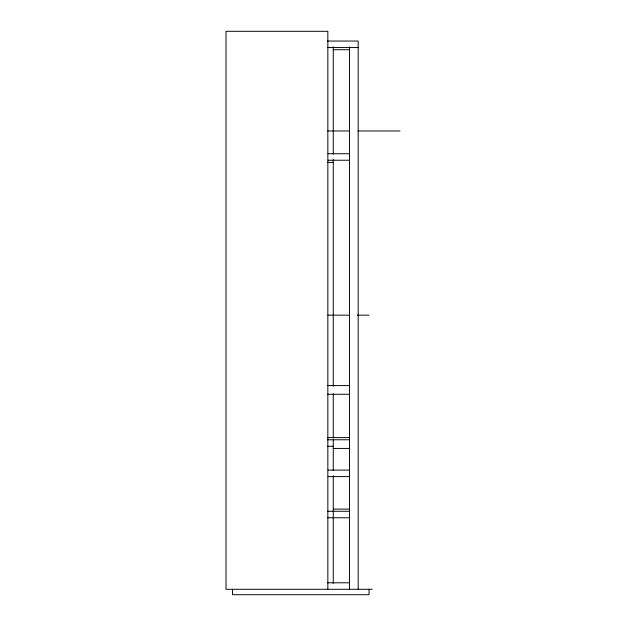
<?xml version="1.0" encoding="UTF-8"?>
<svg xmlns="http://www.w3.org/2000/svg" width="626" height="626" viewBox="0 0 626 626"><rect width="100%" height="100%" fill="white"/><g stroke="black" fill="none" stroke-linecap="round" stroke-linejoin="round"><path stroke-width="0.94" d="M327.484 41.05L358.182 41.05L358.182 589.285M327.484 47.553L358.182 47.553M333.259 49.72L349.511 49.72M327.797 130.975L349.261 130.975M358.041 130.975L399.998 130.975M328.071 153.73L349.441 153.73M328.071 160.233L349.441 160.233M327.421 162.4L333.259 162.4M327.954 315.168L349.464 315.168M357.282 315.168L369.011 315.168M327.484 385.593L349.543 385.593M327.484 394.263L349.511 394.263M327.484 437.597L349.378 437.597M327.484 439.765L349.511 439.765M327.484 446.268L333.259 446.268M333.259 448.435L349.511 448.435M328.11 470.103L349.511 470.103M328.11 476.605L349.511 476.605M333.259 509.11L349.551 509.11M327.484 511.27L349.511 511.27M327.484 517.772L349.551 517.772M327.484 582.783L349.511 582.783M372.235 589.285L226.002 589.285L226.002 31.3L327.844 31.3L327.844 589.285M369.011 589.285L369.011 594.7L232.496 594.7L232.496 589.285M349.511 46.833L349.511 589.285M333.259 46.833L333.259 154.137M333.259 159.614L333.259 386.258M333.259 393.715L333.259 437.989M333.259 439.765L333.259 470.642M333.259 475.791L333.259 583.424"/></g></svg>
